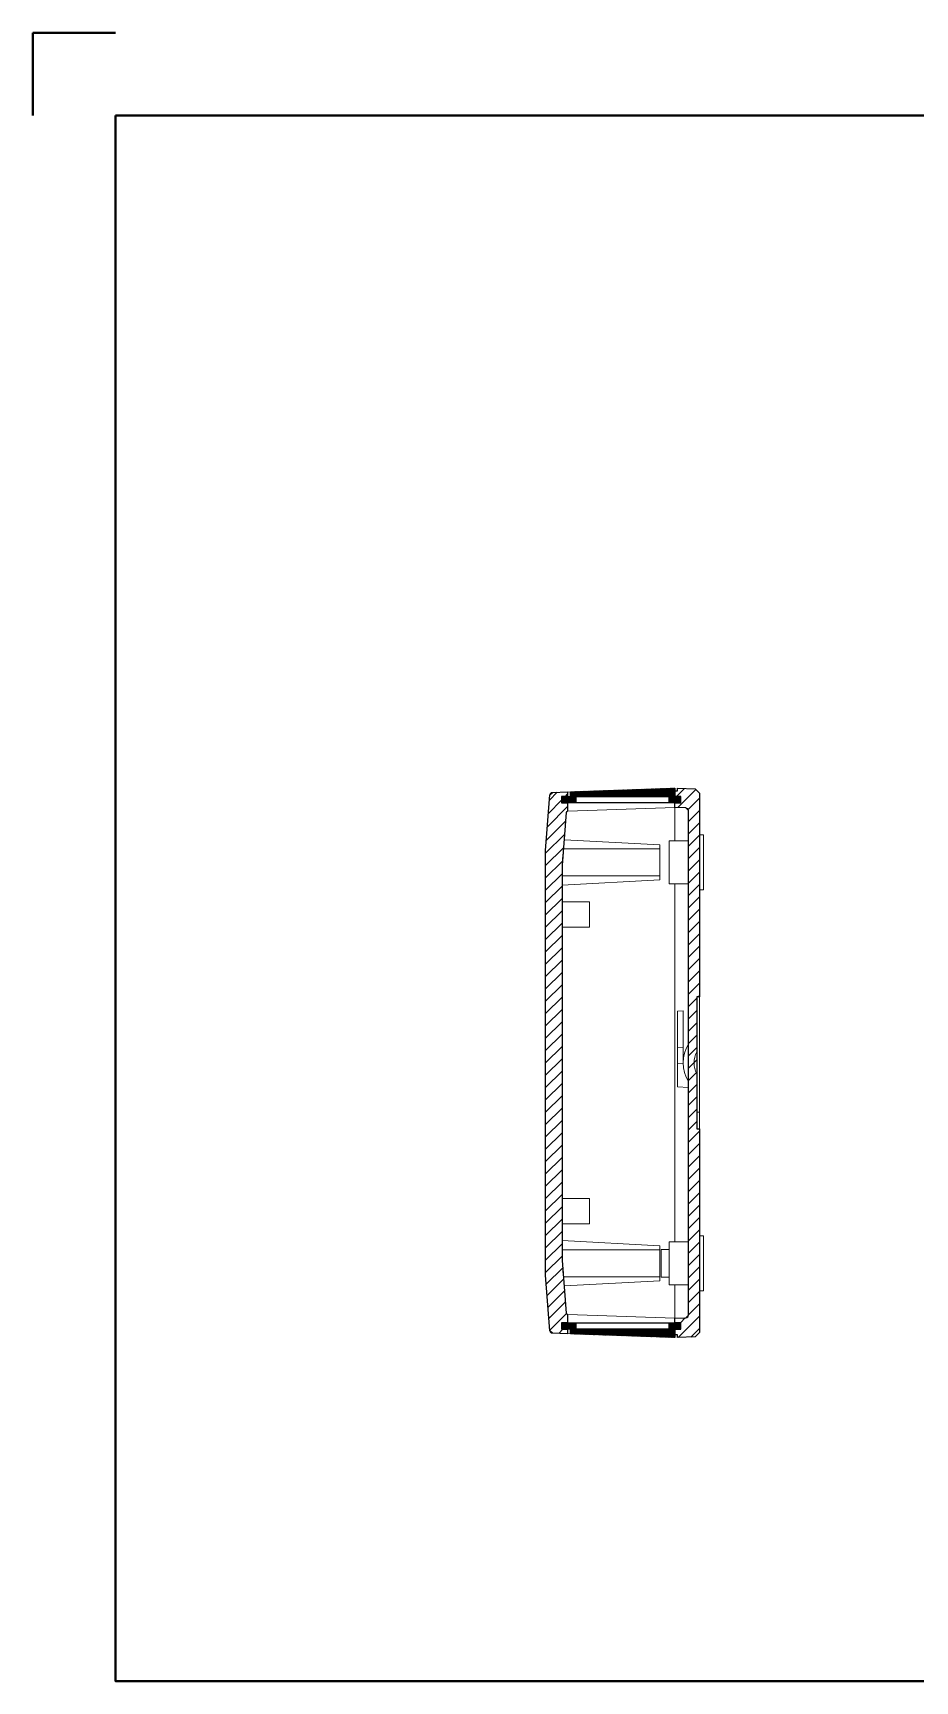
# Model space of a CAD drawing. Header units: millimetres. Extents: x -672 to 672, y -225 to 223.
# Drawn here: x -672.5 to -512, y -168.6 to 131.4 of the extents above; entities that cross this region are included whole.
import ezdxf

# ---------------------------------------------------------------- set-up
doc = ezdxf.new("R2010")
doc.units = ezdxf.units.MM
doc.header["$MEASUREMENT"] = 0
doc.layers.add('layer 1', color=7, linetype='Continuous')
pattern_1 = [(45, (0, 0), (-1.122532, 1.122532), [])]

msp = doc.modelspace()

# ---------------------------------------------------------------- hatches: boundary and pattern name
at = {"layer": 'layer 1'}
h = msp.add_hatch(dxfattribs=at)
h.set_pattern_fill('ANSI31', color=4, style=0)
h.set_pattern_definition(pattern_1)
edge = h.paths.add_edge_path(flags=0)
edge.add_spline(control_points=[(-576.1911, -20.0875), (-576.1911, -20.0875), (-575.464, -10.5449), (-575.464, -10.5449), (-575.464, -10.5449), (-575.1911, -10.2688), (-575.1911, -10.2688), (-575.1911, -10.2688), (-575.1911, -8.7875), (-575.1911, -8.7875), (-575.1911, -8.7875), (-576.2911, -8.7875), (-576.2911, -8.7875), (-576.2911, -8.7875), (-576.2911, -7.5875), (-576.2911, -7.5875), (-576.2911, -7.5875), (-575.1911, -7.5875), (-575.1911, -7.5875), (-575.1911, -7.5875), (-575.1911, -6.7684), (-575.1911, -6.7684), (-575.1911, -6.7684), (-577.9443, -6.8646), (-577.9443, -6.8646), (-577.9443, -6.8646), (-578.4254, -7.3264), (-578.4254, -7.3264), (-578.4254, -7.3264), (-579.1911, -17.4081), (-579.1911, -17.4081), (-579.1911, -17.4081), (-579.1911, -94.7668), (-579.1911, -94.7668), (-579.1911, -94.7668), (-578.4254, -104.8485), (-578.4254, -104.8485), (-578.4254, -104.8485), (-577.9443, -105.3104), (-577.9443, -105.3104), (-577.9443, -105.3104), (-575.1911, -105.4065), (-575.1911, -105.4065), (-575.1911, -105.4065), (-575.1911, -104.5875), (-575.1911, -104.5875), (-575.1911, -104.5875), (-576.2911, -104.5875), (-576.2911, -104.5875), (-576.2911, -104.5875), (-576.2911, -103.3875), (-576.2911, -103.3875), (-576.2911, -103.3875), (-575.1911, -103.3875), (-575.1911, -103.3875), (-575.1911, -103.3875), (-575.1911, -101.9061), (-575.1911, -101.9061), (-575.1911, -101.9061), (-575.464, -101.63), (-575.464, -101.63), (-575.464, -101.63), (-576.1911, -92.0875), (-576.1911, -92.0875), (-576.1911, -92.0875), (-576.1911, -20.0875), (-576.1911, -20.0875)], knot_values=[0, 0, 0, 0, 0.04545455, 0.04545455, 0.04545455, 0.09090909, 0.09090909, 0.09090909, 0.13636364, 0.13636364, 0.13636364, 0.18181818, 0.18181818, 0.18181818, 0.22727273, 0.22727273, 0.22727273, 0.27272727, 0.27272727, 0.27272727, 0.31818182, 0.31818182, 0.31818182, 0.36363636, 0.36363636, 0.36363636, 0.40909091, 0.40909091, 0.40909091, 0.45454545, 0.45454545, 0.45454545, 0.5, 0.5, 0.5, 0.54545455, 0.54545455, 0.54545455, 0.59090909, 0.59090909, 0.59090909, 0.63636364, 0.63636364, 0.63636364, 0.68181818, 0.68181818, 0.68181818, 0.72727273, 0.72727273, 0.72727273, 0.77272727, 0.77272727, 0.77272727, 0.81818182, 0.81818182, 0.81818182, 0.86363636, 0.86363636, 0.86363636, 0.90909091, 0.90909091, 0.90909091, 0.95454545, 0.95454545, 0.95454545, 1, 1, 1, 1], degree=3, periodic=1)
h = msp.add_hatch(dxfattribs=at)
h.set_pattern_fill('ANSI37', color=4, style=0)
edge = h.paths.add_edge_path(flags=0)
edge.add_spline(control_points=[(-555.6911, -6.0875), (-555.6911, -6.0875), (-574.6911, -6.751), (-574.6911, -6.751), (-574.6911, -6.751), (-574.6911, -7.6875), (-574.6911, -7.6875), (-574.6911, -7.6875), (-576.1911, -7.6875), (-576.1911, -7.6875), (-576.1911, -7.6875), (-576.1911, -8.6875), (-576.1911, -8.6875), (-576.1911, -8.6875), (-573.6911, -8.6875), (-573.6911, -8.6875), (-573.6911, -8.6875), (-573.6911, -7.6875), (-573.6911, -7.6875), (-573.6911, -7.6875), (-556.6911, -7.6875), (-556.6911, -7.6875), (-556.6911, -7.6875), (-556.6911, -8.6875), (-556.6911, -8.6875), (-556.6911, -8.6875), (-554.6911, -8.6875), (-554.6911, -8.6875), (-554.6911, -8.6875), (-554.6911, -7.6875), (-554.6911, -7.6875), (-554.6911, -7.6875), (-555.6911, -7.6875), (-555.6911, -7.6875), (-555.6911, -7.6875), (-555.6911, -6.0875), (-555.6911, -6.0875)], knot_values=[0, 0, 0, 0, 0.08333333, 0.08333333, 0.08333333, 0.16666667, 0.16666667, 0.16666667, 0.25, 0.25, 0.25, 0.33333333, 0.33333333, 0.33333333, 0.41666667, 0.41666667, 0.41666667, 0.5, 0.5, 0.5, 0.58333333, 0.58333333, 0.58333333, 0.66666667, 0.66666667, 0.66666667, 0.75, 0.75, 0.75, 0.83333333, 0.83333333, 0.83333333, 0.91666667, 0.91666667, 0.91666667, 1, 1, 1, 1], degree=3, periodic=1)
h = msp.add_hatch(dxfattribs=at)
h.set_pattern_fill('ANSI31', color=4, style=0)
h.set_pattern_definition(pattern_1)
edge = h.paths.add_edge_path(flags=0)
edge.add_spline(control_points=[(-551.1911, -7.0271), (-551.1911, -7.0271), (-551.9906, -6.1992), (-551.9906, -6.1992), (-551.9906, -6.1992), (-555.1911, -6.0875), (-555.1911, -6.0875), (-555.1911, -6.0875), (-555.1911, -6.5875), (-555.1911, -6.5875), (-555.1911, -6.5875), (-555.6911, -6.5875), (-555.6911, -6.5875), (-555.6911, -6.5875), (-555.6911, -7.5875), (-555.6911, -7.5875), (-555.6911, -7.5875), (-554.5911, -7.5875), (-554.5911, -7.5875), (-554.5911, -7.5875), (-554.5911, -8.7875), (-554.5911, -8.7875), (-554.5911, -8.7875), (-555.6911, -8.7875), (-555.6911, -8.7875), (-555.6911, -8.7875), (-555.6911, -9.5875), (-555.6911, -9.5875), (-555.6911, -9.5875), (-553.6736, -9.6579), (-553.6736, -9.6579), (-553.6736, -9.6579), (-553.1911, -10.1576), (-553.1911, -10.1576), (-553.1911, -10.1576), (-553.1911, -52.6963), (-553.1911, -52.6963), (-553.1911, -52.6963), (-553.1911, -59.4786), (-553.1911, -59.4786), (-553.1911, -59.4786), (-553.1911, -102.0173), (-553.1911, -102.0173), (-553.1911, -102.0173), (-553.6736, -102.517), (-553.6736, -102.517), (-553.6736, -102.517), (-555.6911, -102.5875), (-555.6911, -102.5875), (-555.6911, -102.5875), (-555.6911, -103.3875), (-555.6911, -103.3875), (-555.6911, -103.3875), (-554.5911, -103.3875), (-554.5911, -103.3875), (-554.5911, -103.3875), (-554.5911, -104.5875), (-554.5911, -104.5875), (-554.5911, -104.5875), (-555.6911, -104.5875), (-555.6911, -104.5875), (-555.6911, -104.5875), (-555.6911, -105.5875), (-555.6911, -105.5875), (-555.6911, -105.5875), (-555.1911, -105.5875), (-555.1911, -105.5875), (-555.1911, -105.5875), (-555.1911, -106.0875), (-555.1911, -106.0875), (-555.1911, -106.0875), (-551.9906, -105.9757), (-551.9906, -105.9757), (-551.9906, -105.9757), (-551.1911, -105.1478), (-551.1911, -105.1478), (-551.1911, -105.1478), (-551.1911, -68.0875), (-551.1911, -68.0875), (-551.1911, -68.0875), (-551.6911, -68.0875), (-551.6911, -68.0875), (-551.6911, -68.0875), (-551.6911, -58.0875), (-551.6911, -58.0875), (-551.6911, -58.0875), (-551.6911, -54.0875), (-551.6911, -54.0875), (-551.6911, -54.0875), (-551.6911, -44.0875), (-551.6911, -44.0875), (-551.6911, -44.0875), (-551.1911, -44.0875), (-551.1911, -44.0875), (-551.1911, -44.0875), (-551.1911, -7.0271), (-551.1911, -7.0271)], knot_values=[0, 0, 0, 0, 0.03125, 0.03125, 0.03125, 0.0625, 0.0625, 0.0625, 0.09375, 0.09375, 0.09375, 0.125, 0.125, 0.125, 0.15625, 0.15625, 0.15625, 0.1875, 0.1875, 0.1875, 0.21875, 0.21875, 0.21875, 0.25, 0.25, 0.25, 0.28125, 0.28125, 0.28125, 0.3125, 0.3125, 0.3125, 0.34375, 0.34375, 0.34375, 0.375, 0.375, 0.375, 0.40625, 0.40625, 0.40625, 0.4375, 0.4375, 0.4375, 0.46875, 0.46875, 0.46875, 0.5, 0.5, 0.5, 0.53125, 0.53125, 0.53125, 0.5625, 0.5625, 0.5625, 0.59375, 0.59375, 0.59375, 0.625, 0.625, 0.625, 0.65625, 0.65625, 0.65625, 0.6875, 0.6875, 0.6875, 0.71875, 0.71875, 0.71875, 0.75, 0.75, 0.75, 0.78125, 0.78125, 0.78125, 0.8125, 0.8125, 0.8125, 0.84375, 0.84375, 0.84375, 0.875, 0.875, 0.875, 0.90625, 0.90625, 0.90625, 0.9375, 0.9375, 0.9375, 0.96875, 0.96875, 0.96875, 1, 1, 1, 1], degree=3, periodic=1)
h = msp.add_hatch(dxfattribs=at)
h.set_pattern_fill('ANSI37', color=4, style=0)
edge = h.paths.add_edge_path(flags=0)
edge.add_spline(control_points=[(-555.6911, -104.4875), (-555.6911, -104.4875), (-554.6911, -104.4875), (-554.6911, -104.4875), (-554.6911, -104.4875), (-554.6911, -103.4875), (-554.6911, -103.4875), (-554.6911, -103.4875), (-556.6911, -103.4875), (-556.6911, -103.4875), (-556.6911, -103.4875), (-556.6911, -104.4875), (-556.6911, -104.4875), (-556.6911, -104.4875), (-573.6911, -104.4875), (-573.6911, -104.4875), (-573.6911, -104.4875), (-573.6911, -103.4875), (-573.6911, -103.4875), (-573.6911, -103.4875), (-576.1911, -103.4875), (-576.1911, -103.4875), (-576.1911, -103.4875), (-576.1911, -104.4875), (-576.1911, -104.4875), (-576.1911, -104.4875), (-574.6911, -104.4875), (-574.6911, -104.4875), (-574.6911, -104.4875), (-574.6911, -105.424), (-574.6911, -105.424), (-574.6911, -105.424), (-555.6911, -106.0875), (-555.6911, -106.0875), (-555.6911, -106.0875), (-555.6911, -104.4875), (-555.6911, -104.4875)], knot_values=[0, 0, 0, 0, 0.08333333, 0.08333333, 0.08333333, 0.16666667, 0.16666667, 0.16666667, 0.25, 0.25, 0.25, 0.33333333, 0.33333333, 0.33333333, 0.41666667, 0.41666667, 0.41666667, 0.5, 0.5, 0.5, 0.58333333, 0.58333333, 0.58333333, 0.66666667, 0.66666667, 0.66666667, 0.75, 0.75, 0.75, 0.83333333, 0.83333333, 0.83333333, 0.91666667, 0.91666667, 0.91666667, 1, 1, 1, 1], degree=3, periodic=1)

# ---------------------------------------------------------------- linework, layer by layer
at = {"layer": 'layer 1', "color": 8, "lineweight": 40}
for points in [[(-657.4845, 131.3825), (-657.4845, 131.3825), (-672.4845, 131.3825), (-672.4845, 131.3825)], [(-672.4845, 131.3825), (-672.4845, 131.3825), (-672.4845, 116.3825), (-672.4845, 116.3825)]]:
    msp.add_open_spline(points, degree=3, dxfattribs=at)
at = {"layer": 'layer 1', "lineweight": 40}
msp.add_open_spline([(-657.4845, 116.3825), (-657.4845, 116.3825), (-657.4845, -168.6175), (-657.4845, -168.6175), (-657.4845, -168.6175), (-241.9845, -168.6175), (-241.9845, -168.6175), (-241.9845, -168.6175), (-241.9845, 116.3825), (-241.9845, 116.3825), (-241.9845, 116.3825), (-657.4845, 116.3825), (-657.4845, 116.3825)], degree=3, knots=[0, 0, 0, 0, 0.25, 0.25, 0.25, 0.5, 0.5, 0.5, 0.75, 0.75, 0.75, 1, 1, 1, 1], dxfattribs=at)
at = {"layer": 'layer 1'}
for points, knots in [([(-576.1911, -20.0875), (-576.1911, -20.0875), (-575.464, -10.5449), (-575.464, -10.5449), (-575.464, -10.5449), (-575.1911, -10.2688), (-575.1911, -10.2688), (-575.1911, -10.2688), (-575.1911, -8.7875), (-575.1911, -8.7875), (-575.1911, -8.7875), (-576.2911, -8.7875), (-576.2911, -8.7875), (-576.2911, -8.7875), (-576.2911, -7.5875), (-576.2911, -7.5875), (-576.2911, -7.5875), (-575.1911, -7.5875), (-575.1911, -7.5875), (-575.1911, -7.5875), (-575.1911, -6.7684), (-575.1911, -6.7684), (-575.1911, -6.7684), (-577.9443, -6.8646), (-577.9443, -6.8646), (-577.9443, -6.8646), (-578.4254, -7.3264), (-578.4254, -7.3264), (-578.4254, -7.3264), (-579.1911, -17.4081), (-579.1911, -17.4081), (-579.1911, -17.4081), (-579.1911, -94.7668), (-579.1911, -94.7668), (-579.1911, -94.7668), (-578.4254, -104.8485), (-578.4254, -104.8485), (-578.4254, -104.8485), (-577.9443, -105.3104), (-577.9443, -105.3104), (-577.9443, -105.3104), (-575.1911, -105.4065), (-575.1911, -105.4065), (-575.1911, -105.4065), (-575.1911, -104.5875), (-575.1911, -104.5875), (-575.1911, -104.5875), (-576.2911, -104.5875), (-576.2911, -104.5875), (-576.2911, -104.5875), (-576.2911, -103.3875), (-576.2911, -103.3875), (-576.2911, -103.3875), (-575.1911, -103.3875), (-575.1911, -103.3875), (-575.1911, -103.3875), (-575.1911, -101.9061), (-575.1911, -101.9061), (-575.1911, -101.9061), (-575.464, -101.63), (-575.464, -101.63), (-575.464, -101.63), (-576.1911, -92.0875), (-576.1911, -92.0875), (-576.1911, -92.0875), (-576.1911, -20.0875), (-576.1911, -20.0875)], [0, 0, 0, 0, 0.04545455, 0.04545455, 0.04545455, 0.09090909, 0.09090909, 0.09090909, 0.13636364, 0.13636364, 0.13636364, 0.18181818, 0.18181818, 0.18181818, 0.22727273, 0.22727273, 0.22727273, 0.27272727, 0.27272727, 0.27272727, 0.31818182, 0.31818182, 0.31818182, 0.36363636, 0.36363636, 0.36363636, 0.40909091, 0.40909091, 0.40909091, 0.45454545, 0.45454545, 0.45454545, 0.5, 0.5, 0.5, 0.54545455, 0.54545455, 0.54545455, 0.59090909, 0.59090909, 0.59090909, 0.63636364, 0.63636364, 0.63636364, 0.68181818, 0.68181818, 0.68181818, 0.72727273, 0.72727273, 0.72727273, 0.77272727, 0.77272727, 0.77272727, 0.81818182, 0.81818182, 0.81818182, 0.86363636, 0.86363636, 0.86363636, 0.90909091, 0.90909091, 0.90909091, 0.95454545, 0.95454545, 0.95454545, 1, 1, 1, 1]), ([(-555.6911, -6.0875), (-555.6911, -6.0875), (-574.6911, -6.751), (-574.6911, -6.751), (-574.6911, -6.751), (-574.6911, -7.6875), (-574.6911, -7.6875), (-574.6911, -7.6875), (-576.1911, -7.6875), (-576.1911, -7.6875), (-576.1911, -7.6875), (-576.1911, -8.6875), (-576.1911, -8.6875), (-576.1911, -8.6875), (-573.6911, -8.6875), (-573.6911, -8.6875), (-573.6911, -8.6875), (-573.6911, -7.6875), (-573.6911, -7.6875), (-573.6911, -7.6875), (-556.6911, -7.6875), (-556.6911, -7.6875), (-556.6911, -7.6875), (-556.6911, -8.6875), (-556.6911, -8.6875), (-556.6911, -8.6875), (-554.6911, -8.6875), (-554.6911, -8.6875), (-554.6911, -8.6875), (-554.6911, -7.6875), (-554.6911, -7.6875), (-554.6911, -7.6875), (-555.6911, -7.6875), (-555.6911, -7.6875), (-555.6911, -7.6875), (-555.6911, -6.0875), (-555.6911, -6.0875)], [0, 0, 0, 0, 0.08333333, 0.08333333, 0.08333333, 0.16666667, 0.16666667, 0.16666667, 0.25, 0.25, 0.25, 0.33333333, 0.33333333, 0.33333333, 0.41666667, 0.41666667, 0.41666667, 0.5, 0.5, 0.5, 0.58333333, 0.58333333, 0.58333333, 0.66666667, 0.66666667, 0.66666667, 0.75, 0.75, 0.75, 0.83333333, 0.83333333, 0.83333333, 0.91666667, 0.91666667, 0.91666667, 1, 1, 1, 1]), ([(-551.1911, -7.0271), (-551.1911, -7.0271), (-551.9906, -6.1992), (-551.9906, -6.1992), (-551.9906, -6.1992), (-555.1911, -6.0875), (-555.1911, -6.0875), (-555.1911, -6.0875), (-555.1911, -6.5875), (-555.1911, -6.5875), (-555.1911, -6.5875), (-555.6911, -6.5875), (-555.6911, -6.5875), (-555.6911, -6.5875), (-555.6911, -7.5875), (-555.6911, -7.5875), (-555.6911, -7.5875), (-554.5911, -7.5875), (-554.5911, -7.5875), (-554.5911, -7.5875), (-554.5911, -8.7875), (-554.5911, -8.7875), (-554.5911, -8.7875), (-555.6911, -8.7875), (-555.6911, -8.7875), (-555.6911, -8.7875), (-555.6911, -9.5875), (-555.6911, -9.5875), (-555.6911, -9.5875), (-553.6736, -9.6579), (-553.6736, -9.6579), (-553.6736, -9.6579), (-553.1911, -10.1576), (-553.1911, -10.1576), (-553.1911, -10.1576), (-553.1911, -52.6963), (-553.1911, -52.6963), (-553.1911, -52.6963), (-553.1911, -59.4786), (-553.1911, -59.4786), (-553.1911, -59.4786), (-553.1911, -102.0173), (-553.1911, -102.0173), (-553.1911, -102.0173), (-553.6736, -102.517), (-553.6736, -102.517), (-553.6736, -102.517), (-555.6911, -102.5875), (-555.6911, -102.5875), (-555.6911, -102.5875), (-555.6911, -103.3875), (-555.6911, -103.3875), (-555.6911, -103.3875), (-554.5911, -103.3875), (-554.5911, -103.3875), (-554.5911, -103.3875), (-554.5911, -104.5875), (-554.5911, -104.5875), (-554.5911, -104.5875), (-555.6911, -104.5875), (-555.6911, -104.5875), (-555.6911, -104.5875), (-555.6911, -105.5875), (-555.6911, -105.5875), (-555.6911, -105.5875), (-555.1911, -105.5875), (-555.1911, -105.5875), (-555.1911, -105.5875), (-555.1911, -106.0875), (-555.1911, -106.0875), (-555.1911, -106.0875), (-551.9906, -105.9757), (-551.9906, -105.9757), (-551.9906, -105.9757), (-551.1911, -105.1478), (-551.1911, -105.1478), (-551.1911, -105.1478), (-551.1911, -68.0875), (-551.1911, -68.0875), (-551.1911, -68.0875), (-551.6911, -68.0875), (-551.6911, -68.0875), (-551.6911, -68.0875), (-551.6911, -58.0875), (-551.6911, -58.0875), (-551.6911, -58.0875), (-551.6911, -54.0875), (-551.6911, -54.0875), (-551.6911, -54.0875), (-551.6911, -44.0875), (-551.6911, -44.0875), (-551.6911, -44.0875), (-551.1911, -44.0875), (-551.1911, -44.0875), (-551.1911, -44.0875), (-551.1911, -7.0271), (-551.1911, -7.0271)], [0, 0, 0, 0, 0.03125, 0.03125, 0.03125, 0.0625, 0.0625, 0.0625, 0.09375, 0.09375, 0.09375, 0.125, 0.125, 0.125, 0.15625, 0.15625, 0.15625, 0.1875, 0.1875, 0.1875, 0.21875, 0.21875, 0.21875, 0.25, 0.25, 0.25, 0.28125, 0.28125, 0.28125, 0.3125, 0.3125, 0.3125, 0.34375, 0.34375, 0.34375, 0.375, 0.375, 0.375, 0.40625, 0.40625, 0.40625, 0.4375, 0.4375, 0.4375, 0.46875, 0.46875, 0.46875, 0.5, 0.5, 0.5, 0.53125, 0.53125, 0.53125, 0.5625, 0.5625, 0.5625, 0.59375, 0.59375, 0.59375, 0.625, 0.625, 0.625, 0.65625, 0.65625, 0.65625, 0.6875, 0.6875, 0.6875, 0.71875, 0.71875, 0.71875, 0.75, 0.75, 0.75, 0.78125, 0.78125, 0.78125, 0.8125, 0.8125, 0.8125, 0.84375, 0.84375, 0.84375, 0.875, 0.875, 0.875, 0.90625, 0.90625, 0.90625, 0.9375, 0.9375, 0.9375, 0.96875, 0.96875, 0.96875, 1, 1, 1, 1]), ([(-555.6911, -104.4875), (-555.6911, -104.4875), (-554.6911, -104.4875), (-554.6911, -104.4875), (-554.6911, -104.4875), (-554.6911, -103.4875), (-554.6911, -103.4875), (-554.6911, -103.4875), (-556.6911, -103.4875), (-556.6911, -103.4875), (-556.6911, -103.4875), (-556.6911, -104.4875), (-556.6911, -104.4875), (-556.6911, -104.4875), (-573.6911, -104.4875), (-573.6911, -104.4875), (-573.6911, -104.4875), (-573.6911, -103.4875), (-573.6911, -103.4875), (-573.6911, -103.4875), (-576.1911, -103.4875), (-576.1911, -103.4875), (-576.1911, -103.4875), (-576.1911, -104.4875), (-576.1911, -104.4875), (-576.1911, -104.4875), (-574.6911, -104.4875), (-574.6911, -104.4875), (-574.6911, -104.4875), (-574.6911, -105.424), (-574.6911, -105.424), (-574.6911, -105.424), (-555.6911, -106.0875), (-555.6911, -106.0875), (-555.6911, -106.0875), (-555.6911, -104.4875), (-555.6911, -104.4875)], [0, 0, 0, 0, 0.08333333, 0.08333333, 0.08333333, 0.16666667, 0.16666667, 0.16666667, 0.25, 0.25, 0.25, 0.33333333, 0.33333333, 0.33333333, 0.41666667, 0.41666667, 0.41666667, 0.5, 0.5, 0.5, 0.58333333, 0.58333333, 0.58333333, 0.66666667, 0.66666667, 0.66666667, 0.75, 0.75, 0.75, 0.83333333, 0.83333333, 0.83333333, 0.91666667, 0.91666667, 0.91666667, 1, 1, 1, 1])]:
    msp.add_open_spline(points, degree=3, knots=knots, dxfattribs=at)
at = {"layer": 'layer 1', "lineweight": 9}
for points in [[(-579.1911, -17.4081), (-579.1911, -17.4081), (-578.4254, -7.3264), (-578.4254, -7.3264)], [(-577.9443, -6.8646), (-578.1989, -6.8735), (-578.4062, -7.0724), (-578.4254, -7.3264)], [(-577.9443, -6.8646), (-577.9443, -6.8646), (-555.6911, -6.0875), (-555.6911, -6.0875)], [(-576.2911, -7.5875), (-576.2911, -7.5875), (-576.2911, -8.7875), (-576.2911, -8.7875)], [(-576.2911, -7.5875), (-576.2911, -7.5875), (-574.6911, -7.5875), (-574.6911, -7.5875)], [(-576.2911, -8.7875), (-576.2911, -8.7875), (-554.5911, -8.7875), (-554.5911, -8.7875)], [(-576.1911, -8.6875), (-576.1911, -8.6875), (-576.1911, -7.6875), (-576.1911, -7.6875)], [(-574.6911, -7.6875), (-574.6911, -7.6875), (-576.1911, -7.6875), (-576.1911, -7.6875)], [(-576.1911, -8.6875), (-576.1911, -8.6875), (-554.6911, -8.6875), (-554.6911, -8.6875)], [(-575.1911, -6.7684), (-575.1911, -6.7684), (-575.1911, -7.5875), (-575.1911, -7.5875)], [(-575.1911, -8.7875), (-575.1911, -8.7875), (-575.1911, -10.2688), (-575.1911, -10.2688)], [(-574.6911, -7.6875), (-574.6911, -7.6875), (-574.6911, -6.751), (-574.6911, -6.751)], [(-573.6911, -7.6875), (-573.6911, -7.6875), (-573.6911, -8.6875), (-573.6911, -8.6875)], [(-556.6911, -7.6875), (-556.6911, -7.6875), (-573.6911, -7.6875), (-573.6911, -7.6875)], [(-556.6911, -7.6875), (-556.6911, -7.6875), (-556.6911, -8.6875), (-556.6911, -8.6875)], [(-555.6911, -7.6875), (-555.6911, -7.6875), (-555.6911, -6.0875), (-555.6911, -6.0875)], [(-555.6911, -6.5875), (-555.6911, -6.5875), (-555.1911, -6.5875), (-555.1911, -6.5875)], [(-554.5911, -7.5875), (-554.5911, -7.5875), (-555.6911, -7.5875), (-555.6911, -7.5875)], [(-554.6911, -7.6875), (-554.6911, -7.6875), (-555.6911, -7.6875), (-555.6911, -7.6875)], [(-555.6911, -15.6875), (-555.6911, -15.6875), (-555.6911, -8.6875), (-555.6911, -8.6875)], [(-555.1911, -6.5875), (-555.1911, -6.5875), (-555.1911, -6.0875), (-555.1911, -6.0875)], [(-551.9906, -6.1992), (-551.9906, -6.1992), (-555.1911, -6.0875), (-555.1911, -6.0875)], [(-554.6911, -8.6875), (-554.6911, -8.6875), (-554.6911, -7.6875), (-554.6911, -7.6875)], [(-554.5911, -8.7875), (-554.5911, -8.7875), (-554.5911, -7.5875), (-554.5911, -7.5875)], [(-551.1911, -7.0271), (-551.1911, -7.0271), (-551.9906, -6.1992), (-551.9906, -6.1992)], [(-551.1911, -105.1478), (-551.1911, -105.1478), (-551.1911, -7.0271), (-551.1911, -7.0271)], [(-575.464, -10.5449), (-575.464, -10.5449), (-576.1911, -20.0875), (-576.1911, -20.0875)], [(-575.1754, -10.2679), (-575.3281, -10.2732), (-575.4524, -10.3925), (-575.464, -10.5449)], [(-575.1754, -10.2679), (-575.1754, -10.2679), (-555.6911, -9.5875), (-555.6911, -9.5875)], [(-553.6736, -9.6579), (-553.6736, -9.6579), (-555.6911, -9.5875), (-555.6911, -9.5875)], [(-553.1911, -10.1576), (-553.1911, -9.8883), (-553.4044, -9.6673), (-553.6736, -9.6579)], [(-553.1911, -52.6963), (-553.1911, -52.6963), (-553.1911, -10.1576), (-553.1911, -10.1576)], [(-551.1911, -14.5875), (-551.1911, -14.5875), (-550.4911, -14.5875), (-550.4911, -14.5875)], [(-550.4911, -14.5875), (-550.4911, -14.5875), (-550.4911, -24.5874), (-550.4911, -24.5874)], [(-579.1911, -94.7668), (-579.1911, -94.7668), (-579.1911, -17.4081), (-579.1911, -17.4081)], [(-576.0476, -18.3331), (-576.0476, -18.3331), (-576.0027, -17.7809), (-576.0027, -17.7809)], [(-576.0027, -17.7809), (-576.0027, -17.7809), (-575.9625, -17.3075), (-575.9625, -17.3075)], [(-575.9625, -17.3075), (-575.9625, -17.3075), (-575.9337, -16.9837), (-575.9337, -16.9837)], [(-575.9476, -17.138), (-575.9476, -17.138), (-558.3911, -17.138), (-558.3911, -17.138)], [(-575.9337, -16.9837), (-575.9337, -16.9837), (-575.9075, -16.7063), (-575.9075, -16.7063)], [(-575.9075, -16.7063), (-575.9075, -16.7063), (-575.8896, -16.5272), (-575.8896, -16.5272)], [(-575.8896, -16.5272), (-575.8896, -16.5272), (-575.8785, -16.421), (-575.8785, -16.421)], [(-575.8785, -16.421), (-575.8785, -16.421), (-575.8679, -16.3251), (-575.8679, -16.3251)], [(-575.8679, -16.3251), (-575.8679, -16.3251), (-575.858, -16.2395), (-575.858, -16.2395)], [(-575.8078, -15.9073), (-575.8078, -15.9073), (-575.8077, -15.9067), (-575.8077, -15.9067)], [(-575.7955, -15.8402), (-575.7955, -15.8402), (-575.7701, -15.4767), (-575.7701, -15.4767)], [(-558.3911, -16.3875), (-558.3911, -16.3875), (-575.7701, -15.4767), (-575.7701, -15.4767)], [(-558.3911, -16.3875), (-558.3911, -16.3875), (-558.3911, -22.7875), (-558.3911, -22.7875)], [(-556.6911, -23.4874), (-556.6911, -23.4874), (-556.6911, -15.6875), (-556.6911, -15.6875)], [(-553.1911, -15.6875), (-553.1911, -15.6875), (-556.6911, -15.6875), (-556.6911, -15.6875)], [(-576.1911, -20.2184), (-576.1911, -20.2184), (-576.1463, -19.6099), (-576.1463, -19.6099)], [(-576.1911, -92.0875), (-576.1911, -92.0875), (-576.1911, -20.0875), (-576.1911, -20.0875)], [(-576.1463, -19.6099), (-576.1463, -19.6099), (-576.0971, -18.9636), (-576.0971, -18.9636)], [(-576.0971, -18.9636), (-576.0971, -18.9636), (-576.0476, -18.3331), (-576.0476, -18.3331)], [(-576.1911, -22.037), (-576.1911, -22.037), (-558.3911, -22.037), (-558.3911, -22.037)], [(-558.3911, -22.7875), (-558.3911, -22.7875), (-576.1911, -23.7203), (-576.1911, -23.7203)], [(-553.1911, -23.4875), (-553.1911, -23.4875), (-556.6911, -23.4875), (-556.6911, -23.4875)], [(-555.6911, -88.6875), (-555.6911, -88.6875), (-555.6911, -23.4875), (-555.6911, -23.4875)], [(-576.1911, -26.7875), (-576.1911, -26.7875), (-571.1911, -26.7875), (-571.1911, -26.7875)], [(-571.1911, -26.7875), (-571.1911, -26.7875), (-571.1911, -31.3875), (-571.1911, -31.3875)], [(-551.1911, -24.5875), (-551.1911, -24.5875), (-550.4911, -24.5875), (-550.4911, -24.5875)], [(-576.1911, -31.3875), (-576.1911, -31.3875), (-571.1911, -31.3875), (-571.1911, -31.3875)], [(-551.6911, -68.0875), (-551.6911, -68.0875), (-551.6911, -44.0875), (-551.6911, -44.0875)], [(-551.6911, -44.0875), (-551.6911, -44.0875), (-551.1911, -44.0875), (-551.1911, -44.0875)], [(-555.1911, -46.6971), (-555.1911, -46.6971), (-554.1911, -46.6447), (-554.1911, -46.6447)], [(-555.1911, -60.4826), (-555.1911, -60.4826), (-555.1911, -46.6971), (-555.1911, -46.6971)], [(-554.1911, -46.6447), (-554.1911, -46.6447), (-554.1911, -56.0875), (-554.1911, -56.0875)], [(-554.1911, -53.2452), (-554.1911, -53.2452), (-555.1911, -53.273), (-555.1911, -53.273)], [(-553.1911, -52.6963), (-554.5244, -54.7605), (-554.5244, -57.4144), (-553.1911, -59.4786)], [(-555.1911, -56.1923), (-555.1911, -56.1923), (-554.1883, -56.1397), (-554.1883, -56.1397)], [(-551.6911, -54.0875), (-552.3577, -55.3375), (-552.3577, -56.8375), (-551.6911, -58.0875)], [(-553.1911, -102.0173), (-553.1911, -102.0173), (-553.1911, -59.4786), (-553.1911, -59.4786)], [(-553.1911, -60.5875), (-553.1911, -60.5875), (-555.1911, -60.4826), (-555.1911, -60.4826)], [(-551.1911, -65.0875), (-551.1911, -65.0875), (-551.6911, -65.0875), (-551.6911, -65.0875)], [(-551.6911, -68.0875), (-551.6911, -68.0875), (-551.1911, -68.0875), (-551.1911, -68.0875)], [(-576.1911, -80.7875), (-576.1911, -80.7875), (-571.1911, -80.7875), (-571.1911, -80.7875)], [(-571.1911, -80.7875), (-571.1911, -80.7875), (-571.1911, -85.3875), (-571.1911, -85.3875)], [(-576.1911, -85.3875), (-576.1911, -85.3875), (-571.1911, -85.3875), (-571.1911, -85.3875)], [(-558.3911, -89.3875), (-558.3911, -89.3875), (-576.1911, -88.4546), (-576.1911, -88.4546)], [(-558.3911, -89.3875), (-558.3911, -89.3875), (-558.3911, -95.7875), (-558.3911, -95.7875)], [(-553.1911, -88.6875), (-553.1911, -88.6875), (-556.6911, -88.6875), (-556.6911, -88.6875)], [(-556.6911, -96.4874), (-556.6911, -96.4874), (-556.6911, -88.6875), (-556.6911, -88.6875)], [(-551.1911, -87.5875), (-551.1911, -87.5875), (-550.4911, -87.5875), (-550.4911, -87.5875)], [(-550.4911, -87.5875), (-550.4911, -87.5875), (-550.4911, -97.5874), (-550.4911, -97.5874)], [(-576.1911, -90.138), (-576.1911, -90.138), (-558.3911, -90.138), (-558.3911, -90.138)], [(-576.1463, -92.565), (-576.1463, -92.565), (-576.1911, -91.9565), (-576.1911, -91.9565)], [(-575.464, -101.63), (-575.464, -101.63), (-576.1911, -92.0875), (-576.1911, -92.0875)], [(-576.0902, -93.3003), (-576.0902, -93.3003), (-576.1463, -92.565), (-576.1463, -92.565)], [(-556.6911, -90.0875), (-556.6911, -90.0875), (-558.1911, -90.0875), (-558.1911, -90.0875)], [(-558.1911, -95.0875), (-558.1911, -95.0875), (-558.1911, -90.0875), (-558.1911, -90.0875)], [(-579.1911, -94.7668), (-579.1911, -94.7668), (-578.4254, -104.8485), (-578.4254, -104.8485)], [(-576.0352, -93.997), (-576.0352, -93.997), (-576.0902, -93.3003), (-576.0902, -93.3003)], [(-575.9862, -94.5912), (-575.9862, -94.5912), (-576.0352, -93.997), (-576.0352, -93.997)], [(-575.9537, -94.9681), (-575.9537, -94.9681), (-575.9862, -94.5912), (-575.9862, -94.5912)], [(-575.9248, -95.2872), (-575.9248, -95.2872), (-575.9537, -94.9681), (-575.9537, -94.9681)], [(-575.9476, -95.037), (-575.9476, -95.037), (-558.3911, -95.037), (-558.3911, -95.037)], [(-575.8994, -95.5512), (-575.8994, -95.5512), (-575.9248, -95.2872), (-575.9248, -95.2872)], [(-575.8842, -95.6997), (-575.8842, -95.6997), (-575.8994, -95.5512), (-575.8994, -95.5512)], [(-575.8703, -95.8284), (-575.8703, -95.8284), (-575.8842, -95.6997), (-575.8842, -95.6997)], [(-575.8576, -95.9392), (-575.8576, -95.9392), (-575.8703, -95.8284), (-575.8703, -95.8284)], [(-558.3911, -95.7875), (-558.3911, -95.7875), (-575.7701, -96.6983), (-575.7701, -96.6983)], [(-556.6911, -95.0875), (-556.6911, -95.0875), (-558.1911, -95.0875), (-558.1911, -95.0875)], [(-575.7701, -96.6983), (-575.7701, -96.6983), (-575.7955, -96.3348), (-575.7955, -96.3348)], [(-553.1911, -96.4875), (-553.1911, -96.4875), (-556.6911, -96.4875), (-556.6911, -96.4875)], [(-555.6911, -103.4875), (-555.6911, -103.4875), (-555.6911, -96.4875), (-555.6911, -96.4875)], [(-551.1911, -97.5875), (-551.1911, -97.5875), (-550.4911, -97.5875), (-550.4911, -97.5875)], [(-575.464, -101.63), (-575.4524, -101.7824), (-575.3281, -101.9017), (-575.1754, -101.9071)], [(-575.1911, -101.9061), (-575.1911, -101.9061), (-575.1911, -103.3875), (-575.1911, -103.3875)], [(-575.1754, -101.9071), (-575.1754, -101.9071), (-555.6911, -102.5875), (-555.6911, -102.5875)], [(-578.4254, -104.8485), (-578.4062, -105.1026), (-578.1989, -105.3015), (-577.9443, -105.3104)], [(-576.2911, -103.3875), (-576.2911, -103.3875), (-554.5911, -103.3875), (-554.5911, -103.3875)], [(-576.2911, -103.3875), (-576.2911, -103.3875), (-576.2911, -104.5875), (-576.2911, -104.5875)], [(-576.2911, -104.5875), (-576.2911, -104.5875), (-574.6911, -104.5875), (-574.6911, -104.5875)], [(-554.6911, -103.4875), (-554.6911, -103.4875), (-576.1911, -103.4875), (-576.1911, -103.4875)], [(-576.1911, -103.4875), (-576.1911, -103.4875), (-576.1911, -104.4875), (-576.1911, -104.4875)], [(-574.6911, -104.4875), (-574.6911, -104.4875), (-576.1911, -104.4875), (-576.1911, -104.4875)], [(-575.1911, -104.5875), (-575.1911, -104.5875), (-575.1911, -105.4065), (-575.1911, -105.4065)], [(-574.6911, -104.4875), (-574.6911, -104.4875), (-574.6911, -105.424), (-574.6911, -105.424)], [(-573.6911, -104.4875), (-573.6911, -104.4875), (-573.6911, -103.4875), (-573.6911, -103.4875)], [(-556.6911, -104.4875), (-556.6911, -104.4875), (-573.6911, -104.4875), (-573.6911, -104.4875)], [(-556.6911, -104.4875), (-556.6911, -104.4875), (-556.6911, -103.4875), (-556.6911, -103.4875)], [(-553.6736, -102.517), (-553.6736, -102.517), (-555.6911, -102.5875), (-555.6911, -102.5875)], [(-554.6911, -104.4875), (-554.6911, -104.4875), (-555.6911, -104.4875), (-555.6911, -104.4875)], [(-555.6911, -104.4875), (-555.6911, -104.4875), (-555.6911, -106.0875), (-555.6911, -106.0875)], [(-555.6911, -104.5875), (-555.6911, -104.5875), (-554.5911, -104.5875), (-554.5911, -104.5875)], [(-554.6911, -103.4875), (-554.6911, -103.4875), (-554.6911, -104.4875), (-554.6911, -104.4875)], [(-554.5911, -104.5875), (-554.5911, -104.5875), (-554.5911, -103.3875), (-554.5911, -103.3875)], [(-553.6736, -102.517), (-553.4044, -102.5076), (-553.1911, -102.2867), (-553.1911, -102.0173)], [(-577.9443, -105.3104), (-577.9443, -105.3104), (-555.6911, -106.0875), (-555.6911, -106.0875)], [(-555.6911, -105.5875), (-555.6911, -105.5875), (-555.1911, -105.5875), (-555.1911, -105.5875)], [(-555.1911, -106.0875), (-555.1911, -106.0875), (-555.1911, -105.5875), (-555.1911, -105.5875)], [(-551.9906, -105.9757), (-551.9906, -105.9757), (-555.1911, -106.0875), (-555.1911, -106.0875)], [(-551.1911, -105.1478), (-551.1911, -105.1478), (-551.9906, -105.9757), (-551.9906, -105.9757)]]:
    msp.add_open_spline(points, degree=3, dxfattribs=at)
for points, knots in [([(-575.858, -16.2395), (-575.858, -16.2395), (-575.8487, -16.1638), (-575.8487, -16.1638), (-575.8487, -16.1638), (-575.8443, -16.1296), (-575.8443, -16.1296), (-575.8443, -16.1296), (-575.8401, -16.0979), (-575.8401, -16.0979), (-575.8401, -16.0979), (-575.836, -16.0685), (-575.836, -16.0685), (-575.836, -16.0685), (-575.8321, -16.0416), (-575.8321, -16.0416), (-575.8321, -16.0416), (-575.8284, -16.0169), (-575.8284, -16.0169), (-575.8284, -16.0169), (-575.8248, -15.9947), (-575.8248, -15.9947), (-575.8248, -15.9947), (-575.8215, -15.9748), (-575.8215, -15.9748), (-575.8215, -15.9748), (-575.8184, -15.9572), (-575.8184, -15.9572), (-575.8184, -15.9572), (-575.8155, -15.9421), (-575.8155, -15.9421), (-575.8155, -15.9421), (-575.813, -15.9295), (-575.813, -15.9295), (-575.813, -15.9295), (-575.8108, -15.9194), (-575.8108, -15.9194), (-575.8108, -15.9194), (-575.8091, -15.9121), (-575.8091, -15.9121), (-575.8091, -15.9121), (-575.808, -15.9078), (-575.808, -15.9078)], [0, 0, 0, 0, 0.07142857, 0.07142857, 0.07142857, 0.14285714, 0.14285714, 0.14285714, 0.21428571, 0.21428571, 0.21428571, 0.28571429, 0.28571429, 0.28571429, 0.35714286, 0.35714286, 0.35714286, 0.42857143, 0.42857143, 0.42857143, 0.5, 0.5, 0.5, 0.57142857, 0.57142857, 0.57142857, 0.64285714, 0.64285714, 0.64285714, 0.71428571, 0.71428571, 0.71428571, 0.78571429, 0.78571429, 0.78571429, 0.85714286, 0.85714286, 0.85714286, 0.92857143, 0.92857143, 0.92857143, 1, 1, 1, 1]), ([(-575.7955, -15.8402), (-575.7955, -15.8402), (-575.8048, -15.8965), (-575.8048, -15.8965), (-575.8048, -15.8965), (-575.808, -15.9078), (-575.808, -15.9078)], [0, 0, 0, 0, 0.5, 0.5, 0.5, 1, 1, 1, 1]), ([(-575.8077, -96.2681), (-575.8077, -96.2681), (-575.8084, -96.2656), (-575.8084, -96.2656), (-575.8084, -96.2656), (-575.81, -96.2591), (-575.81, -96.2591), (-575.81, -96.2591), (-575.8123, -96.2488), (-575.8123, -96.2488), (-575.8123, -96.2488), (-575.8151, -96.235), (-575.8151, -96.235), (-575.8151, -96.235), (-575.8185, -96.2174), (-575.8185, -96.2174), (-575.8185, -96.2174), (-575.8222, -96.1962), (-575.8222, -96.1962), (-575.8222, -96.1962), (-575.8263, -96.1712), (-575.8263, -96.1712), (-575.8263, -96.1712), (-575.8307, -96.1425), (-575.8307, -96.1425), (-575.8307, -96.1425), (-575.8355, -96.1099), (-575.8355, -96.1099), (-575.8355, -96.1099), (-575.8406, -96.0734), (-575.8406, -96.0734), (-575.8406, -96.0734), (-575.8459, -96.0328), (-575.8459, -96.0328), (-575.8459, -96.0328), (-575.8516, -95.9881), (-575.8516, -95.9881), (-575.8516, -95.9881), (-575.8576, -95.9392), (-575.8576, -95.9392)], [0, 0, 0, 0, 0.07692308, 0.07692308, 0.07692308, 0.15384615, 0.15384615, 0.15384615, 0.23076923, 0.23076923, 0.23076923, 0.30769231, 0.30769231, 0.30769231, 0.38461538, 0.38461538, 0.38461538, 0.46153846, 0.46153846, 0.46153846, 0.53846154, 0.53846154, 0.53846154, 0.61538462, 0.61538462, 0.61538462, 0.69230769, 0.69230769, 0.69230769, 0.76923077, 0.76923077, 0.76923077, 0.84615385, 0.84615385, 0.84615385, 0.92307692, 0.92307692, 0.92307692, 1, 1, 1, 1]), ([(-575.8077, -96.2682), (-575.8077, -96.2682), (-575.8048, -96.2784), (-575.8048, -96.2784), (-575.8048, -96.2784), (-575.7955, -96.3348), (-575.7955, -96.3348)], [0, 0, 0, 0, 0.5, 0.5, 0.5, 1, 1, 1, 1])]:
    msp.add_open_spline(points, degree=3, knots=knots, dxfattribs=at)

doc.saveas('drawing.dxf')
